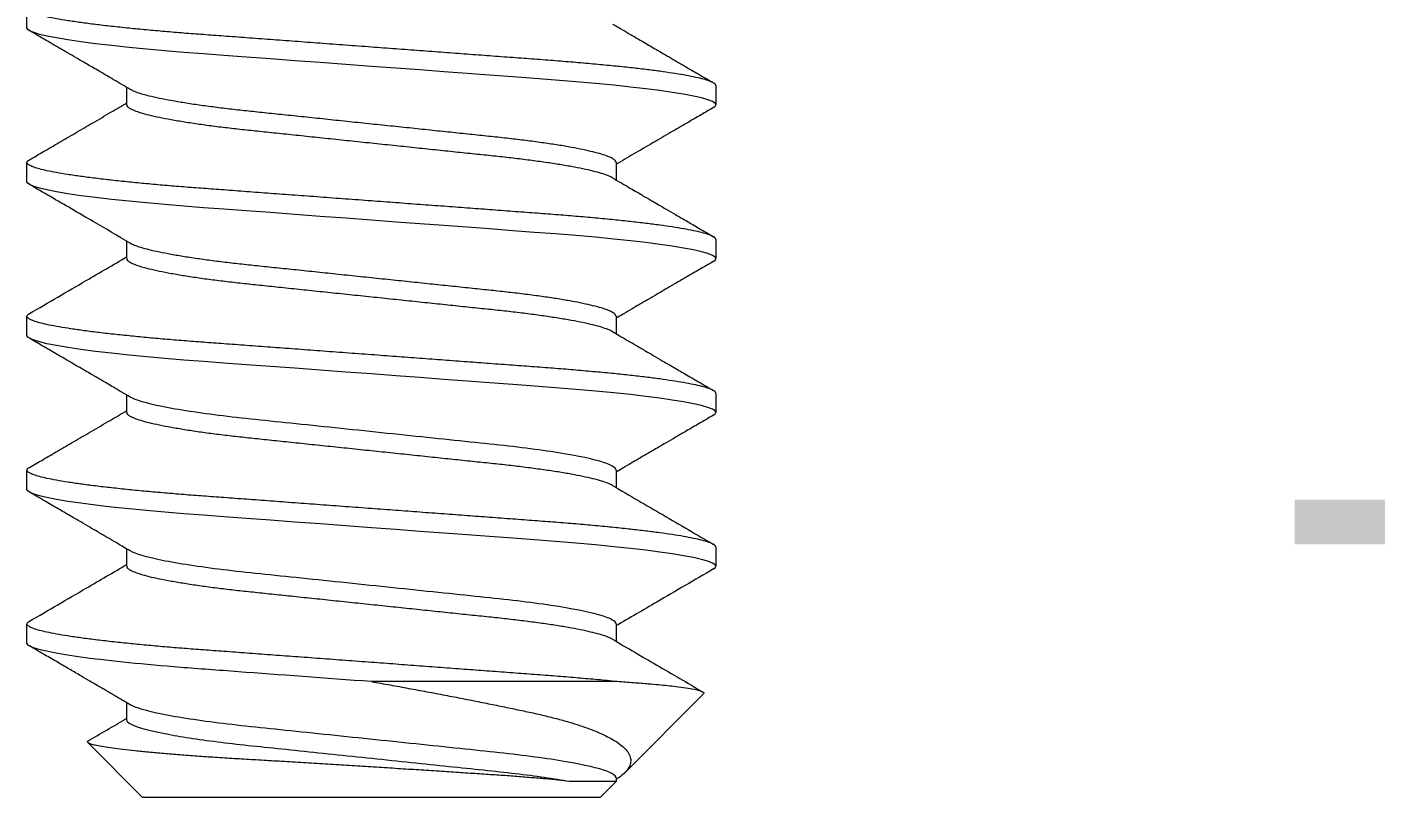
# Model space of a CAD drawing. Header units: inches. Extents: x -1 to 66.5, y -11.9 to 25.2.
# Drawn here: x 36.8584 to 37.0775, y -6.518 to -6.3928 of the extents above; entities that cross this region are included whole.
import ezdxf

# ---------------------------------------------------------------- set-up
doc = ezdxf.new("R2010")
doc.units = ezdxf.units.IN
doc.header["$MEASUREMENT"] = 0
doc.linetypes.add('SLD-Solid', pattern=[0])
doc.layers.add('Fastener', color=134, linetype='Continuous')
doc.layers.add('Text', color=50, linetype='Continuous')
doc.styles.get("Standard").update_dxf_attribs({"font": 'arial.ttf'})

msp = doc.modelspace()

# ---------------------------------------------------------------- linework, layer by layer
at = {"layer": 'Fastener', "linetype": 'SLD-Solid', "lineweight": 15}
for p, q in [((36.85839, -6.39297), (36.85839, -6.38985)), ((36.87463, -6.40547), (36.87463, -6.40266)), ((36.97039, -6.40235), (36.97039, -6.40547)), ((36.85839, -6.41797), (36.85839, -6.41485)), ((36.95415, -6.41485), (36.95415, -6.41767)), ((36.87463, -6.43047), (36.87463, -6.42766)), ((36.97039, -6.42735), (36.97039, -6.43047)), ((36.85839, -6.44297), (36.85839, -6.43985)), ((36.95415, -6.43985), (36.95415, -6.44267)), ((36.87463, -6.45547), (36.87463, -6.45265)), ((36.97039, -6.45235), (36.97039, -6.45547)), ((36.85839, -6.46797), (36.85839, -6.46485)), ((36.95415, -6.46485), (36.95415, -6.46767)), ((36.87463, -6.48047), (36.87463, -6.47765)), ((36.97039, -6.47735), (36.97039, -6.48047)), ((36.85839, -6.49297), (36.85839, -6.48985)), ((36.95415, -6.48985), (36.95415, -6.49267)), ((36.95435, -6.49922), (36.91439, -6.49922)), ((36.96839, -6.50123), (36.9556, -6.51402)), ((36.87463, -6.50547), (36.87463, -6.50265)), ((36.87714, -6.51797), (36.86832, -6.50915)), ((36.95415, -6.51485), (36.95415, -6.51546)), ((36.95415, -6.51546), (36.9466, -6.51546)), ((36.95415, -6.51546), (36.95164, -6.51797)), ((36.87714, -6.51797), (36.95164, -6.51797))]:
    msp.add_line(p, q, dxfattribs=at)
at = {"layer": 'Fastener', "linetype": 'SLD-Solid', "lineweight": 15, "flags": 128}
for points in [[(36.96998, -6.40592), (36.97027, -6.40572), (36.97039, -6.40547), (36.97025, -6.40522), (36.96983, -6.40494), (36.9691, -6.40466), (36.96807, -6.40436), (36.96674, -6.40406), (36.96511, -6.40375), (36.9633, -6.40345), (36.96126, -6.40316), (36.95898, -6.40287), (36.95649, -6.40258), (36.95381, -6.40229), (36.95079, -6.402), (36.94762, -6.40172), (36.94432, -6.40145), (36.94092, -6.4012), (36.93735, -6.40093), (36.9336, -6.40065), (36.92993, -6.40038), (36.92614, -6.4001), (36.92228, -6.39981), (36.91835, -6.39952), (36.91439, -6.39922), (36.9102, -6.39891), (36.90604, -6.3986), (36.90195, -6.3983), (36.89796, -6.398), (36.8941, -6.39771), (36.8904, -6.39744), (36.88708, -6.39719), (36.88389, -6.39695), (36.8808, -6.3967), (36.87782, -6.39643), (36.87498, -6.39616), (36.87214, -6.39585), (36.86952, -6.39555), (36.86714, -6.39524), (36.86502, -6.39492), (36.86318, -6.39461), (36.86163, -6.39431), (36.86045, -6.39402), (36.85954, -6.39374), (36.8589, -6.39348), (36.85852, -6.39322), (36.85839, -6.39297), (36.85839, -6.39297)], [(36.96998, -6.43092), (36.97027, -6.43072), (36.97039, -6.43047), (36.97025, -6.43022), (36.96983, -6.42994), (36.9691, -6.42966), (36.96807, -6.42936), (36.96674, -6.42906), (36.96511, -6.42875), (36.9633, -6.42845), (36.96126, -6.42816), (36.95898, -6.42787), (36.95649, -6.42758), (36.95381, -6.42729), (36.95079, -6.427), (36.94762, -6.42672), (36.94432, -6.42645), (36.94092, -6.4262), (36.93735, -6.42593), (36.9336, -6.42565), (36.92993, -6.42538), (36.92614, -6.4251), (36.92228, -6.42481), (36.91835, -6.42452), (36.91439, -6.42422), (36.9102, -6.42391), (36.90604, -6.4236), (36.90195, -6.4233), (36.89796, -6.423), (36.8941, -6.42271), (36.8904, -6.42244), (36.88708, -6.42219), (36.88389, -6.42195), (36.8808, -6.4217), (36.87782, -6.42143), (36.87498, -6.42116), (36.87214, -6.42085), (36.86952, -6.42055), (36.86714, -6.42024), (36.86502, -6.41992), (36.86318, -6.41961), (36.86163, -6.41931), (36.86045, -6.41902), (36.85954, -6.41874), (36.8589, -6.41848), (36.85852, -6.41822), (36.85839, -6.41797), (36.85839, -6.41797)], [(36.96998, -6.45592), (36.97027, -6.45572), (36.97039, -6.45547), (36.97025, -6.45522), (36.96983, -6.45494), (36.9691, -6.45466), (36.96807, -6.45436), (36.96674, -6.45406), (36.96511, -6.45375), (36.9633, -6.45345), (36.96126, -6.45316), (36.95898, -6.45287), (36.95649, -6.45258), (36.95381, -6.45229), (36.95079, -6.452), (36.94762, -6.45172), (36.94432, -6.45145), (36.94092, -6.4512), (36.93735, -6.45093), (36.9336, -6.45065), (36.92993, -6.45038), (36.92614, -6.4501), (36.92228, -6.44981), (36.91835, -6.44952), (36.91439, -6.44922), (36.9102, -6.44891), (36.90604, -6.4486), (36.90195, -6.4483), (36.89796, -6.448), (36.8941, -6.44771), (36.8904, -6.44744), (36.88708, -6.44719), (36.88389, -6.44695), (36.8808, -6.4467), (36.87782, -6.44643), (36.87498, -6.44616), (36.87214, -6.44585), (36.86952, -6.44555), (36.86714, -6.44524), (36.86502, -6.44492), (36.86318, -6.44461), (36.86163, -6.44431), (36.86045, -6.44402), (36.85954, -6.44374), (36.8589, -6.44348), (36.85852, -6.44322), (36.85839, -6.44297), (36.85839, -6.44297)], [(36.96998, -6.48091), (36.97027, -6.48072), (36.97039, -6.48047), (36.97025, -6.48022), (36.96983, -6.47994), (36.9691, -6.47966), (36.96807, -6.47936), (36.96674, -6.47906), (36.96511, -6.47875), (36.9633, -6.47845), (36.96126, -6.47816), (36.95898, -6.47787), (36.95649, -6.47758), (36.95381, -6.47729), (36.95079, -6.477), (36.94762, -6.47672), (36.94432, -6.47645), (36.94092, -6.4762), (36.93735, -6.47593), (36.9336, -6.47565), (36.92993, -6.47538), (36.92614, -6.4751), (36.92228, -6.47481), (36.91835, -6.47452), (36.91439, -6.47422), (36.9102, -6.47391), (36.90604, -6.4736), (36.90195, -6.4733), (36.89796, -6.473), (36.8941, -6.47271), (36.8904, -6.47244), (36.88708, -6.47219), (36.88389, -6.47195), (36.8808, -6.4717), (36.87782, -6.47143), (36.87498, -6.47116), (36.87214, -6.47085), (36.86952, -6.47055), (36.86714, -6.47024), (36.86502, -6.46992), (36.86318, -6.46961), (36.86163, -6.46931), (36.86045, -6.46902), (36.85954, -6.46874), (36.8589, -6.46848), (36.85852, -6.46822), (36.85839, -6.46797), (36.85839, -6.46797)]]:
    msp.add_lwpolyline(points, dxfattribs=at)
at = {"layer": 'Fastener', "linetype": 'SLD-Solid', "lineweight": 15}
for points, knots in [([(36.97039, -6.40235), (36.97037, -6.40226), (36.97031, -6.40209), (36.96987, -6.40182), (36.96915, -6.40153), (36.96812, -6.40124), (36.96679, -6.40093), (36.96518, -6.40063), (36.96334, -6.40033), (36.9613, -6.40003), (36.95902, -6.39974), (36.95653, -6.39945), (36.9538, -6.39916), (36.95084, -6.39888), (36.94766, -6.3986), (36.94436, -6.39833), (36.94093, -6.39807), (36.93735, -6.39781), (36.93367, -6.39753), (36.92993, -6.39726), (36.92614, -6.39697), (36.92228, -6.39669), (36.91835, -6.39639), (36.91431, -6.39609), (36.9102, -6.39579), (36.90604, -6.39548), (36.90195, -6.39517), (36.89796, -6.39488), (36.8941, -6.39459), (36.89047, -6.39432), (36.88706, -6.39407), (36.88385, -6.39383), (36.88076, -6.39357), (36.87778, -6.39331), (36.87488, -6.39302), (36.8721, -6.39273), (36.86947, -6.39242), (36.86709, -6.39211), (36.86497, -6.3918), (36.86313, -6.39149), (36.86162, -6.39119), (36.86041, -6.3909), (36.8595, -6.39062), (36.85886, -6.39035), (36.85847, -6.39009), (36.85835, -6.38984), (36.85845, -6.38962), (36.85871, -6.38947), (36.85881, -6.38941)], [0, 0, 0, 0, 0.0216622, 0.0436858, 0.0660217, 0.0886155, 0.1114092, 0.1343411, 0.1560326, 0.1777356, 0.1993956, 0.2209583, 0.2423712, 0.2648613, 0.2870698, 0.3089442, 0.3305122, 0.3523351, 0.3744988, 0.3956628, 0.4170373, 0.4385726, 0.4602164, 0.4819148, 0.5049266, 0.5278731, 0.5506904, 0.5733164, 0.5956925, 0.6177639, 0.6382504, 0.6586077, 0.6792808, 0.7002456, 0.7214582, 0.7441736, 0.767054, 0.7900364, 0.8130562, 0.8360479, 0.8589468, 0.8803957, 0.9016549, 0.9226761, 0.9434146, 0.9638292, 0.9854913, 1, 1, 1, 1]), ([(36.95359, -6.39234), (36.9545, -6.39287), (36.95619, -6.39386), (36.95857, -6.39525), (36.96061, -6.39644), (36.96231, -6.39743), (36.96359, -6.39818), (36.9645, -6.39871), (36.96515, -6.39909), (36.96582, -6.39948), (36.96661, -6.39993), (36.96758, -6.4005), (36.96873, -6.40117), (36.96956, -6.40165), (36.97, -6.40191)], [0, 0, 0, 0, 0.165311, 0.310153, 0.434475, 0.53823, 0.621376, 0.66813, 0.704352, 0.741372, 0.789441, 0.848564, 0.918748, 1, 1, 1, 1]), ([(36.87519, -6.40298), (36.87429, -6.40245), (36.87259, -6.40146), (36.87022, -6.40007), (36.86818, -6.39888), (36.86648, -6.39789), (36.8652, -6.39715), (36.86429, -6.39662), (36.86363, -6.39624), (36.86297, -6.39585), (36.86218, -6.39539), (36.86121, -6.39483), (36.86006, -6.39415), (36.85923, -6.39367), (36.85878, -6.39341)], [0, 0, 0, 0, 0.16532, 0.310169, 0.434496, 0.538252, 0.621396, 0.668147, 0.704366, 0.741381, 0.789447, 0.848567, 0.918749, 1, 1, 1, 1]), ([(36.95415, -6.41485), (36.95413, -6.41475), (36.95407, -6.41454), (36.95361, -6.4142), (36.95287, -6.41385), (36.95181, -6.41349), (36.95046, -6.41313), (36.94882, -6.41276), (36.94692, -6.41239), (36.94478, -6.41202), (36.94241, -6.41167), (36.93984, -6.41132), (36.9371, -6.41099), (36.93423, -6.41068), (36.93121, -6.41036), (36.92805, -6.41003), (36.92476, -6.40969), (36.92137, -6.40933), (36.9179, -6.40897), (36.91437, -6.4086), (36.91082, -6.40823), (36.90729, -6.40786), (36.90385, -6.40749), (36.90052, -6.40715), (36.89737, -6.40682), (36.8944, -6.40651), (36.89158, -6.4062), (36.8889, -6.40587), (36.88634, -6.40553), (36.88396, -6.40517), (36.88179, -6.4048), (36.87987, -6.40442), (36.87823, -6.40405), (36.87689, -6.40368), (36.87589, -6.40333), (36.87534, -6.40309), (36.87519, -6.40298), (36.87519, -6.40298)], [0, 0, 0, 0, 0.028534, 0.057627, 0.087185, 0.117098, 0.147252, 0.176984, 0.206712, 0.236319, 0.265689, 0.295236, 0.324318, 0.352837, 0.381385, 0.410491, 0.439527, 0.468906, 0.498518, 0.528248, 0.558518, 0.588663, 0.618562, 0.6481, 0.677169, 0.705171, 0.733208, 0.761784, 0.790808, 0.820714, 0.850864, 0.881135, 0.911403, 0.941543, 0.970905, 0.999916, 1, 1, 1, 1]), ([(36.85878, -6.41441), (36.85955, -6.41396), (36.86114, -6.41304), (36.86362, -6.41159), (36.86627, -6.41005), (36.8691, -6.4084), (36.8719, -6.40677), (36.87376, -6.40568), (36.87463, -6.40517)], [0, 0, 0, 0, 0.145435, 0.301784, 0.469011, 0.647072, 0.835922, 1, 1, 1, 1]), ([(36.95359, -6.41734), (36.95358, -6.41734), (36.95343, -6.41722), (36.95285, -6.41698), (36.95182, -6.41662), (36.95046, -6.41625), (36.94882, -6.41588), (36.94692, -6.41551), (36.94478, -6.41515), (36.94241, -6.41479), (36.93984, -6.41445), (36.9371, -6.41411), (36.93423, -6.4138), (36.93121, -6.41349), (36.92805, -6.41316), (36.92476, -6.41281), (36.92137, -6.41246), (36.9179, -6.41209), (36.91437, -6.41172), (36.91082, -6.41135), (36.90729, -6.41098), (36.90385, -6.41062), (36.90052, -6.41027), (36.89737, -6.40994), (36.8944, -6.40963), (36.89158, -6.40932), (36.8889, -6.409), (36.88634, -6.40865), (36.88396, -6.40829), (36.88179, -6.40792), (36.87987, -6.40755), (36.87823, -6.40718), (36.87689, -6.40681), (36.87587, -6.40645), (36.87515, -6.40611), (36.87471, -6.40578), (36.87466, -6.40558), (36.87463, -6.40547)], [0, 0, 0, 0, 0.0010764, 0.0306353, 0.0605503, 0.0907057, 0.1204392, 0.1501691, 0.1797775, 0.2091491, 0.2386982, 0.2677813, 0.2963024, 0.3248519, 0.3539596, 0.3829971, 0.4123776, 0.4419913, 0.471723, 0.5019943, 0.532141, 0.5620416, 0.5915808, 0.6206516, 0.6486552, 0.6766935, 0.7052713, 0.7342969, 0.7642047, 0.7943558, 0.8246285, 0.8548982, 0.8850404, 0.9144031, 0.9434165, 0.9719793, 1, 1, 1, 1]), ([(36.97, -6.40591), (36.96933, -6.40631), (36.96789, -6.40715), (36.96558, -6.40849), (36.96298, -6.41), (36.9601, -6.41168), (36.95713, -6.41341), (36.95512, -6.41459), (36.95415, -6.41516)], [0, 0, 0, 0, 0.127438, 0.273001, 0.436645, 0.618309, 0.817931, 1, 1, 1, 1]), ([(36.97039, -6.42735), (36.97037, -6.42726), (36.97031, -6.42709), (36.96987, -6.42682), (36.96915, -6.42653), (36.96812, -6.42624), (36.96679, -6.42593), (36.96518, -6.42563), (36.96334, -6.42533), (36.9613, -6.42503), (36.95902, -6.42474), (36.95653, -6.42445), (36.9538, -6.42416), (36.95084, -6.42388), (36.94766, -6.4236), (36.94436, -6.42333), (36.94093, -6.42307), (36.93735, -6.42281), (36.93367, -6.42253), (36.92993, -6.42226), (36.92614, -6.42197), (36.92228, -6.42169), (36.91835, -6.42139), (36.91431, -6.42109), (36.9102, -6.42079), (36.90604, -6.42048), (36.90195, -6.42017), (36.89796, -6.41988), (36.8941, -6.41959), (36.89047, -6.41932), (36.88706, -6.41907), (36.88385, -6.41883), (36.88076, -6.41857), (36.87778, -6.41831), (36.87488, -6.41802), (36.8721, -6.41773), (36.86947, -6.41742), (36.86709, -6.41711), (36.86497, -6.4168), (36.86313, -6.41649), (36.86162, -6.41619), (36.86041, -6.4159), (36.8595, -6.41562), (36.85886, -6.41535), (36.85847, -6.41509), (36.85835, -6.41484), (36.85845, -6.41462), (36.85871, -6.41447), (36.85881, -6.41441)], [0, 0, 0, 0, 0.021663, 0.043687, 0.066023, 0.088618, 0.111412, 0.134344, 0.156036, 0.17774, 0.1994, 0.220963, 0.242377, 0.264867, 0.287076, 0.308951, 0.33052, 0.352343, 0.374507, 0.395672, 0.417047, 0.438583, 0.460227, 0.481926, 0.504938, 0.527885, 0.550703, 0.57333, 0.595706, 0.617778, 0.638265, 0.658623, 0.679296, 0.700262, 0.721475, 0.744191, 0.767072, 0.790055, 0.813075, 0.836067, 0.858967, 0.880416, 0.901676, 0.922697, 0.943436, 0.963851, 0.985514, 1, 1, 1, 1]), ([(36.87519, -6.42798), (36.87317, -6.4268), (36.86998, -6.42493), (36.86451, -6.42174), (36.86106, -6.41974), (36.85878, -6.41841)], [0, 0, 0, 0, 0.3697537, 0.5844772, 1, 1, 1, 1]), ([(36.95359, -6.41734), (36.95407, -6.41762), (36.95495, -6.41814), (36.95618, -6.41886), (36.95721, -6.41946), (36.95804, -6.41994), (36.95868, -6.42031), (36.95916, -6.4206), (36.95961, -6.42086), (36.96025, -6.42123), (36.96116, -6.42176), (36.9624, -6.42248), (36.96391, -6.42337), (36.9657, -6.42441), (36.96776, -6.4256), (36.96922, -6.42646), (36.97, -6.42691)], [0, 0, 0, 0, 0.0870931, 0.1620602, 0.2248811, 0.2755402, 0.314024, 0.3403221, 0.3640765, 0.3971712, 0.4558833, 0.5312761, 0.6233642, 0.7321653, 0.8577018, 1, 1, 1, 1]), ([(36.95415, -6.43985), (36.95413, -6.43975), (36.95407, -6.43954), (36.95361, -6.4392), (36.95287, -6.43885), (36.95181, -6.43849), (36.95046, -6.43813), (36.94882, -6.43776), (36.94692, -6.43739), (36.94478, -6.43702), (36.94241, -6.43667), (36.93984, -6.43632), (36.9371, -6.43599), (36.93423, -6.43568), (36.93121, -6.43536), (36.92805, -6.43503), (36.92476, -6.43469), (36.92137, -6.43433), (36.9179, -6.43397), (36.91437, -6.4336), (36.91082, -6.43323), (36.90729, -6.43286), (36.90385, -6.43249), (36.90052, -6.43215), (36.89737, -6.43182), (36.8944, -6.43151), (36.89158, -6.4312), (36.8889, -6.43087), (36.88634, -6.43053), (36.88396, -6.43017), (36.88179, -6.4298), (36.87987, -6.42942), (36.87823, -6.42905), (36.87689, -6.42868), (36.87589, -6.42833), (36.87534, -6.42809), (36.87519, -6.42798), (36.87519, -6.42798)], [0, 0, 0, 0, 0.028533, 0.057627, 0.087184, 0.117097, 0.14725, 0.176982, 0.20671, 0.236316, 0.265686, 0.295233, 0.324315, 0.352834, 0.381381, 0.410487, 0.439523, 0.468901, 0.498513, 0.528243, 0.558512, 0.588657, 0.618556, 0.648093, 0.677162, 0.705164, 0.7332, 0.761776, 0.7908, 0.820706, 0.850855, 0.881126, 0.911394, 0.941534, 0.970895, 0.999906, 1, 1, 1, 1]), ([(36.85878, -6.43941), (36.86186, -6.43762), (36.86714, -6.43455), (36.87242, -6.43146), (36.87463, -6.43017)], [0, 0, 0, 0, 0.582332, 1, 1, 1, 1]), ([(36.95359, -6.44234), (36.95358, -6.44234), (36.95343, -6.44222), (36.95285, -6.44198), (36.95182, -6.44162), (36.95046, -6.44125), (36.94882, -6.44088), (36.94692, -6.44051), (36.94478, -6.44015), (36.94241, -6.43979), (36.93984, -6.43945), (36.9371, -6.43911), (36.93423, -6.4388), (36.93121, -6.43849), (36.92805, -6.43816), (36.92476, -6.43781), (36.92137, -6.43746), (36.9179, -6.43709), (36.91437, -6.43672), (36.91082, -6.43635), (36.90729, -6.43598), (36.90385, -6.43562), (36.90052, -6.43527), (36.89737, -6.43494), (36.8944, -6.43463), (36.89158, -6.43432), (36.8889, -6.434), (36.88634, -6.43365), (36.88396, -6.43329), (36.88179, -6.43292), (36.87987, -6.43255), (36.87823, -6.43217), (36.87689, -6.43181), (36.87587, -6.43145), (36.87515, -6.43111), (36.87471, -6.43078), (36.87466, -6.43058), (36.87463, -6.43047)], [0, 0, 0, 0, 0.0010345, 0.0305946, 0.0605109, 0.0906676, 0.1204024, 0.1501335, 0.1797431, 0.2091159, 0.2386663, 0.2677506, 0.2962729, 0.3248236, 0.3539325, 0.3829712, 0.4123529, 0.4419679, 0.4717009, 0.5019734, 0.5321213, 0.5620232, 0.5915637, 0.6206357, 0.6486404, 0.67668, 0.705259, 0.7342857, 0.7641948, 0.7943472, 0.8246211, 0.8548921, 0.8850356, 0.9143996, 0.9434142, 0.9719781, 1, 1, 1, 1]), ([(36.97, -6.43091), (36.96924, -6.43136), (36.9678, -6.4322), (36.96578, -6.43337), (36.96404, -6.43438), (36.96259, -6.43523), (36.96142, -6.43591), (36.96059, -6.43639), (36.96004, -6.43672), (36.95965, -6.43694), (36.95921, -6.4372), (36.95864, -6.43753), (36.95781, -6.43802), (36.95668, -6.43867), (36.95541, -6.43942), (36.95454, -6.43993), (36.95415, -6.44015)], [0, 0, 0, 0, 0.1450857, 0.2723151, 0.3817143, 0.4733051, 0.547106, 0.6031313, 0.6308002, 0.6513159, 0.6774757, 0.7135303, 0.7594729, 0.8345728, 0.9265867, 1, 1, 1, 1]), ([(36.97039, -6.45235), (36.97037, -6.45226), (36.97031, -6.45209), (36.96987, -6.45182), (36.96915, -6.45153), (36.96812, -6.45124), (36.96679, -6.45093), (36.96518, -6.45063), (36.96334, -6.45033), (36.9613, -6.45003), (36.95902, -6.44974), (36.95653, -6.44945), (36.9538, -6.44916), (36.95084, -6.44888), (36.94766, -6.4486), (36.94436, -6.44833), (36.94093, -6.44807), (36.93735, -6.44781), (36.93367, -6.44753), (36.92993, -6.44726), (36.92614, -6.44697), (36.92228, -6.44669), (36.91835, -6.44639), (36.91431, -6.44609), (36.9102, -6.44579), (36.90604, -6.44548), (36.90195, -6.44517), (36.89796, -6.44488), (36.8941, -6.44459), (36.89047, -6.44432), (36.88706, -6.44407), (36.88385, -6.44383), (36.88076, -6.44357), (36.87778, -6.44331), (36.87488, -6.44302), (36.8721, -6.44273), (36.86947, -6.44242), (36.86709, -6.44211), (36.86497, -6.4418), (36.86313, -6.44149), (36.86162, -6.44119), (36.86041, -6.4409), (36.8595, -6.44062), (36.85886, -6.44035), (36.85847, -6.44009), (36.85835, -6.43984), (36.85845, -6.43962), (36.85871, -6.43947), (36.85881, -6.43941)], [0, 0, 0, 0, 0.021664, 0.04369, 0.066027, 0.088623, 0.111419, 0.134353, 0.156046, 0.177751, 0.199413, 0.220977, 0.242392, 0.264884, 0.287094, 0.308971, 0.330541, 0.352365, 0.374531, 0.395697, 0.417073, 0.43861, 0.460256, 0.481956, 0.50497, 0.527919, 0.550738, 0.573366, 0.595744, 0.617817, 0.638305, 0.658664, 0.679339, 0.700306, 0.72152, 0.744238, 0.76712, 0.790104, 0.813126, 0.83612, 0.859021, 0.880472, 0.901733, 0.922756, 0.943496, 0.963912, 0.985576, 1, 1, 1, 1]), ([(36.95359, -6.44234), (36.95395, -6.44255), (36.95461, -6.44294), (36.9555, -6.44346), (36.95619, -6.44386), (36.95671, -6.44416), (36.95715, -6.44442), (36.95764, -6.44471), (36.95826, -6.44507), (36.95913, -6.44558), (36.96028, -6.44625), (36.96175, -6.44711), (36.96347, -6.44811), (36.96543, -6.44925), (36.96764, -6.45053), (36.96919, -6.45144), (36.97001, -6.45191)], [0, 0, 0, 0, 0.066504, 0.120758, 0.162745, 0.192451, 0.214586, 0.244006, 0.281806, 0.327987, 0.402611, 0.492161, 0.596653, 0.716107, 0.850547, 1, 1, 1, 1]), ([(36.87519, -6.45298), (36.8747, -6.45269), (36.87379, -6.45216), (36.87253, -6.45143), (36.87151, -6.45083), (36.87073, -6.45037), (36.87017, -6.45005), (36.86975, -6.4498), (36.86934, -6.44956), (36.86871, -6.4492), (36.8678, -6.44866), (36.86655, -6.44794), (36.86501, -6.44704), (36.86319, -6.44598), (36.86108, -6.44475), (36.85958, -6.44388), (36.85878, -6.44341)], [0, 0, 0, 0, 0.090507, 0.166868, 0.229061, 0.277066, 0.31087, 0.331055, 0.353774, 0.386293, 0.444906, 0.520961, 0.614476, 0.72547, 0.853968, 1, 1, 1, 1]), ([(36.95415, -6.46485), (36.95415, -6.46442), (36.95329, -6.46393), (36.9497, -6.46289), (36.94696, -6.46235), (36.94189, -6.46159), (36.94005, -6.46135), (36.93618, -6.46088), (36.93418, -6.46067), (36.92777, -6.46), (36.92291, -6.45949), (36.9129, -6.45844), (36.90777, -6.45791), (36.89832, -6.45692), (36.89412, -6.45651), (36.88642, -6.45557), (36.88298, -6.45505), (36.87777, -6.45399), (36.87601, -6.45346), (36.87519, -6.45298)], [0, 0, 0, 0, 0.125, 0.125, 0.25, 0.25, 0.3125, 0.3125, 0.375, 0.375, 0.5, 0.5, 0.625, 0.625, 0.75, 0.75, 0.875, 0.875, 1, 1, 1, 1]), ([(36.85878, -6.46441), (36.8595, -6.46399), (36.86102, -6.46311), (36.86341, -6.46172), (36.86604, -6.46019), (36.86889, -6.45853), (36.87178, -6.45684), (36.87372, -6.4557), (36.87463, -6.45517)], [0, 0, 0, 0, 0.1364762, 0.287464, 0.4529202, 0.6327932, 0.8270283, 1, 1, 1, 1]), ([(36.95359, -6.46734), (36.95358, -6.46734), (36.95343, -6.46722), (36.95285, -6.46698), (36.95182, -6.46662), (36.95046, -6.46625), (36.94882, -6.46588), (36.94692, -6.46551), (36.94478, -6.46515), (36.94241, -6.46479), (36.93984, -6.46445), (36.9371, -6.46411), (36.93423, -6.4638), (36.93121, -6.46349), (36.92805, -6.46316), (36.92476, -6.46281), (36.92137, -6.46246), (36.9179, -6.46209), (36.91437, -6.46172), (36.91082, -6.46135), (36.90729, -6.46098), (36.90385, -6.46062), (36.90052, -6.46027), (36.89737, -6.45994), (36.8944, -6.45963), (36.89158, -6.45932), (36.8889, -6.459), (36.88634, -6.45865), (36.88396, -6.45829), (36.88179, -6.45792), (36.87987, -6.45755), (36.87823, -6.45717), (36.87689, -6.45681), (36.87587, -6.45645), (36.87515, -6.45611), (36.87471, -6.45578), (36.87466, -6.45558), (36.87463, -6.45547)], [0, 0, 0, 0, 0.0010932, 0.0306516, 0.0605661, 0.090721, 0.120454, 0.1501834, 0.1797912, 0.2091624, 0.238711, 0.2677936, 0.2963142, 0.3248633, 0.3539704, 0.3830075, 0.4123874, 0.4420007, 0.4717319, 0.5020026, 0.5321488, 0.562049, 0.5915876, 0.620658, 0.6486611, 0.676699, 0.7052763, 0.7343013, 0.7642087, 0.7943593, 0.8246314, 0.8549006, 0.8850423, 0.9144046, 0.9434175, 0.9719798, 1, 1, 1, 1]), ([(36.97, -6.45591), (36.96922, -6.45637), (36.96776, -6.45722), (36.9657, -6.45842), (36.96391, -6.45946), (36.9624, -6.46034), (36.96116, -6.46106), (36.96023, -6.46161), (36.95957, -6.46199), (36.95904, -6.4623), (36.95845, -6.46264), (36.95763, -6.46312), (36.95654, -6.46376), (36.95534, -6.46446), (36.95452, -6.46494), (36.95415, -6.46515)], [0, 0, 0, 0, 0.147357, 0.277355, 0.390024, 0.485384, 0.563456, 0.624255, 0.661985, 0.688508, 0.723249, 0.773814, 0.843741, 0.930991, 1, 1, 1, 1]), ([(36.97039, -6.47735), (36.97037, -6.47726), (36.97031, -6.47709), (36.96987, -6.47682), (36.96915, -6.47653), (36.96812, -6.47624), (36.96679, -6.47593), (36.96518, -6.47563), (36.96334, -6.47533), (36.9613, -6.47503), (36.95902, -6.47474), (36.95653, -6.47445), (36.9538, -6.47416), (36.95084, -6.47388), (36.94766, -6.4736), (36.94436, -6.47333), (36.94093, -6.47307), (36.93735, -6.47281), (36.93367, -6.47253), (36.92993, -6.47226), (36.92614, -6.47197), (36.92228, -6.47169), (36.91835, -6.47139), (36.91431, -6.47109), (36.9102, -6.47079), (36.90604, -6.47048), (36.90195, -6.47017), (36.89796, -6.46988), (36.8941, -6.46959), (36.89047, -6.46932), (36.88706, -6.46907), (36.88385, -6.46883), (36.88076, -6.46857), (36.87778, -6.46831), (36.87488, -6.46802), (36.8721, -6.46773), (36.86947, -6.46742), (36.86709, -6.46711), (36.86497, -6.4668), (36.86313, -6.46649), (36.86162, -6.46619), (36.86041, -6.4659), (36.8595, -6.46562), (36.85886, -6.46535), (36.85847, -6.46509), (36.85835, -6.46484), (36.85845, -6.46462), (36.85871, -6.46447), (36.85881, -6.46441)], [0, 0, 0, 0, 0.021665, 0.043691, 0.06603, 0.088627, 0.111423, 0.134358, 0.156052, 0.177758, 0.199421, 0.220986, 0.242402, 0.264895, 0.287106, 0.308983, 0.330554, 0.352379, 0.374546, 0.395712, 0.41709, 0.438628, 0.460274, 0.481975, 0.50499, 0.527939, 0.550759, 0.573388, 0.595767, 0.617841, 0.63833, 0.65869, 0.679366, 0.700333, 0.721549, 0.744267, 0.76715, 0.790135, 0.813158, 0.836153, 0.859054, 0.880506, 0.901768, 0.922792, 0.943533, 0.96395, 0.985615, 1, 1, 1, 1]), ([(36.87519, -6.47798), (36.87483, -6.47777), (36.87417, -6.47739), (36.87328, -6.47687), (36.87259, -6.47646), (36.87208, -6.47616), (36.87164, -6.4759), (36.87115, -6.47562), (36.87053, -6.47526), (36.86966, -6.47475), (36.86851, -6.47408), (36.86704, -6.47322), (36.86532, -6.47222), (36.86336, -6.47108), (36.86115, -6.46979), (36.8596, -6.46889), (36.85878, -6.46841)], [0, 0, 0, 0, 0.066419, 0.120613, 0.162564, 0.192262, 0.214408, 0.243843, 0.281656, 0.327852, 0.402497, 0.492069, 0.596584, 0.716061, 0.850524, 1, 1, 1, 1]), ([(36.95359, -6.46734), (36.95496, -6.46814), (36.95769, -6.46974), (36.96179, -6.47213), (36.9659, -6.47452), (36.96864, -6.47612), (36.97001, -6.47692)], [0, 0, 0, 0, 0.2495078, 0.4993264, 0.7494819, 1, 1, 1, 1]), ([(36.95415, -6.48985), (36.95415, -6.48942), (36.95329, -6.48893), (36.9497, -6.4879), (36.94696, -6.48735), (36.9419, -6.48659), (36.94005, -6.48635), (36.93618, -6.48588), (36.93418, -6.48567), (36.92777, -6.485), (36.92291, -6.48449), (36.9129, -6.48344), (36.90777, -6.48291), (36.89832, -6.48192), (36.89412, -6.48151), (36.88642, -6.48057), (36.88299, -6.48005), (36.87777, -6.47899), (36.87601, -6.47846), (36.87519, -6.47798)], [0, 0, 0, 0, 0.125, 0.125, 0.25, 0.25, 0.3125, 0.3125, 0.375, 0.375, 0.5, 0.5, 0.625, 0.625, 0.75, 0.75, 0.875, 0.875, 1, 1, 1, 1]), ([(36.85878, -6.48941), (36.86186, -6.48762), (36.86714, -6.48455), (36.87242, -6.48146), (36.87463, -6.48017)], [0, 0, 0, 0, 0.582178, 1, 1, 1, 1]), ([(36.95359, -6.49234), (36.95358, -6.49234), (36.95343, -6.49222), (36.95285, -6.49198), (36.95182, -6.49162), (36.95046, -6.49125), (36.94882, -6.49088), (36.94692, -6.49051), (36.94478, -6.49015), (36.94241, -6.48979), (36.93984, -6.48945), (36.9371, -6.48911), (36.93423, -6.4888), (36.93121, -6.48849), (36.92805, -6.48816), (36.92476, -6.48781), (36.92137, -6.48746), (36.9179, -6.48709), (36.91437, -6.48672), (36.91082, -6.48635), (36.90729, -6.48598), (36.90385, -6.48562), (36.90052, -6.48527), (36.89737, -6.48494), (36.8944, -6.48463), (36.89158, -6.48432), (36.8889, -6.484), (36.88634, -6.48365), (36.88396, -6.48329), (36.88179, -6.48292), (36.87987, -6.48255), (36.87823, -6.48218), (36.87689, -6.48181), (36.87587, -6.48145), (36.87515, -6.48111), (36.87471, -6.48078), (36.87466, -6.48058), (36.87463, -6.48047)], [0, 0, 0, 0, 0.001158, 0.030715, 0.060627, 0.09078, 0.120511, 0.150239, 0.179845, 0.209214, 0.238761, 0.267841, 0.29636, 0.324907, 0.354012, 0.383048, 0.412426, 0.442037, 0.471766, 0.502035, 0.532179, 0.562077, 0.591614, 0.620683, 0.648684, 0.67672, 0.705295, 0.734319, 0.764224, 0.794373, 0.824643, 0.85491, 0.88505, 0.91441, 0.943421, 0.971982, 1, 1, 1, 1]), ([(36.97, -6.48091), (36.96693, -6.4827), (36.96164, -6.48578), (36.95636, -6.48887), (36.95415, -6.49016)], [0, 0, 0, 0, 0.5823, 1, 1, 1, 1]), ([(36.95435, -6.49922), (36.95417, -6.49921), (36.95303, -6.49909), (36.95083, -6.49888), (36.94766, -6.4986), (36.94436, -6.49833), (36.94093, -6.49807), (36.93735, -6.49781), (36.93367, -6.49753), (36.92993, -6.49726), (36.92614, -6.49697), (36.92228, -6.49669), (36.91835, -6.49639), (36.91431, -6.49609), (36.9102, -6.49579), (36.90604, -6.49548), (36.90195, -6.49517), (36.89796, -6.49488), (36.8941, -6.49459), (36.89047, -6.49432), (36.88706, -6.49407), (36.88385, -6.49383), (36.88076, -6.49357), (36.87778, -6.49331), (36.87488, -6.49302), (36.8721, -6.49273), (36.86947, -6.49242), (36.86709, -6.49211), (36.86497, -6.4918), (36.86313, -6.49149), (36.86162, -6.49119), (36.86041, -6.4909), (36.8595, -6.49062), (36.85886, -6.49035), (36.85847, -6.49009), (36.85835, -6.48984), (36.85845, -6.48962), (36.85871, -6.48947), (36.85881, -6.48941)], [0, 0, 0, 0, 0.005512, 0.035036, 0.06419, 0.092905, 0.121218, 0.149866, 0.178961, 0.206744, 0.234803, 0.263073, 0.291486, 0.31997, 0.350178, 0.380301, 0.410254, 0.439956, 0.46933, 0.498304, 0.525197, 0.551921, 0.579059, 0.606581, 0.634427, 0.664247, 0.694283, 0.724452, 0.754671, 0.784853, 0.814914, 0.84307, 0.870978, 0.898573, 0.925798, 0.952597, 0.981033, 1, 1, 1, 1]), ([(36.91439, -6.49922), (36.90689, -6.49867), (36.89941, -6.49811), (36.88943, -6.49737), (36.88636, -6.49715), (36.88043, -6.49667), (36.87759, -6.49642), (36.86974, -6.49563), (36.86543, -6.49505), (36.85976, -6.49395), (36.85839, -6.49343), (36.85839, -6.49297)], [0, 0, 0, 0, 0.25, 0.25, 0.375, 0.375, 0.5, 0.5, 0.75, 0.75, 1, 1, 1, 1]), ([(36.87519, -6.50298), (36.87483, -6.50277), (36.87417, -6.50239), (36.87328, -6.50187), (36.87259, -6.50146), (36.87208, -6.50116), (36.87163, -6.5009), (36.87115, -6.50062), (36.87053, -6.50026), (36.86966, -6.49975), (36.86851, -6.49908), (36.86704, -6.49822), (36.86532, -6.49722), (36.86336, -6.49608), (36.86115, -6.49479), (36.85959, -6.49389), (36.85878, -6.49341)], [0, 0, 0, 0, 0.066473, 0.120704, 0.162677, 0.192378, 0.214515, 0.24394, 0.281743, 0.327929, 0.40256, 0.492117, 0.596618, 0.716083, 0.850534, 1, 1, 1, 1]), ([(36.95359, -6.49234), (36.95599, -6.49374), (36.96088, -6.49661), (36.96579, -6.49946), (36.96829, -6.50091)], [0, 0, 0, 0, 0.489333, 1, 1, 1, 1]), ([(36.91439, -6.49922), (36.91541, -6.4994), (36.91744, -6.49976), (36.92044, -6.50031), (36.92342, -6.50086), (36.92637, -6.50142), (36.92927, -6.50198), (36.93206, -6.50253), (36.93475, -6.50307), (36.93731, -6.5036), (36.9398, -6.50412), (36.94219, -6.50465), (36.94445, -6.50522), (36.94647, -6.50577), (36.94825, -6.50633), (36.94981, -6.50687), (36.95123, -6.50743), (36.95251, -6.50802), (36.95363, -6.50861), (36.95468, -6.50929), (36.95558, -6.51003), (36.95624, -6.51086), (36.95657, -6.51169), (36.95655, -6.51249), (36.95625, -6.51325), (36.95569, -6.51396), (36.95502, -6.51457), (36.95438, -6.51497), (36.95415, -6.51512)], [0, 0, 0, 0, 0.03729, 0.074609, 0.111899, 0.150273, 0.188677, 0.22705, 0.264341, 0.30166, 0.33895, 0.377504, 0.416102, 0.454655, 0.488693, 0.522762, 0.5568, 0.592048, 0.62733, 0.662578, 0.708998, 0.755419, 0.803189, 0.85096, 0.892415, 0.93387, 0.976466, 1, 1, 1, 1]), ([(36.96837, -6.50121), (36.96841, -6.50117), (36.96852, -6.50107), (36.96832, -6.50091), (36.96779, -6.5007), (36.96687, -6.50049), (36.96558, -6.50028), (36.96411, -6.50008), (36.96257, -6.49991), (36.96108, -6.49976), (36.95925, -6.49959), (36.95705, -6.49942), (36.95525, -6.49929), (36.95435, -6.49922)], [0, 0, 0, 0, 0.058346, 0.160845, 0.266057, 0.37127, 0.478347, 0.585425, 0.658853, 0.732341, 0.805769, 0.902611, 1, 1, 1, 1]), ([(36.95415, -6.51485), (36.95415, -6.51442), (36.95329, -6.51393), (36.9497, -6.5129), (36.94696, -6.51235), (36.9419, -6.51159), (36.94005, -6.51135), (36.93618, -6.51088), (36.93418, -6.51067), (36.92777, -6.51), (36.92291, -6.50949), (36.9129, -6.50844), (36.90777, -6.50791), (36.89832, -6.50692), (36.89412, -6.50651), (36.88643, -6.50557), (36.88299, -6.50505), (36.87777, -6.50399), (36.87601, -6.50346), (36.87519, -6.50298)], [0, 0, 0, 0, 0.125, 0.125, 0.25, 0.25, 0.3125, 0.3125, 0.375, 0.375, 0.5, 0.5, 0.625, 0.625, 0.75, 0.75, 0.875, 0.875, 1, 1, 1, 1]), ([(36.86847, -6.50877), (36.86851, -6.50875), (36.8696, -6.50811), (36.87165, -6.50691), (36.87367, -6.50573), (36.87463, -6.50517)], [0, 0, 0, 0, 0.019031, 0.532053, 1, 1, 1, 1]), ([(36.9466, -6.51546), (36.9441, -6.51502), (36.94107, -6.51459), (36.93446, -6.51381), (36.93091, -6.51346), (36.92302, -6.51263), (36.91876, -6.51218), (36.91022, -6.51129), (36.90596, -6.51084), (36.89805, -6.51001), (36.89449, -6.50966), (36.88787, -6.50888), (36.88482, -6.50845), (36.87979, -6.50756), (36.87782, -6.50711), (36.87524, -6.50625), (36.87463, -6.50584), (36.87463, -6.50547)], [0, 0, 0, 0, 0.125, 0.125, 0.25, 0.25, 0.375, 0.375, 0.5, 0.5, 0.625, 0.625, 0.75, 0.75, 0.875, 0.875, 1, 1, 1, 1]), ([(36.9466, -6.51546), (36.94599, -6.51539), (36.94479, -6.51525), (36.94267, -6.51503), (36.94034, -6.51483), (36.93781, -6.51462), (36.93513, -6.51443), (36.9323, -6.51425), (36.92932, -6.51405), (36.92618, -6.51385), (36.92292, -6.51363), (36.91954, -6.51342), (36.91607, -6.5132), (36.91255, -6.51298), (36.90903, -6.51276), (36.90551, -6.51254), (36.902, -6.51233), (36.89856, -6.51212), (36.89525, -6.51193), (36.89205, -6.51174), (36.88897, -6.51155), (36.886, -6.51134), (36.8832, -6.51114), (36.88057, -6.51092), (36.87814, -6.51071), (36.87592, -6.51049), (36.87396, -6.51027), (36.87225, -6.51005), (36.87081, -6.50983), (36.86969, -6.50962), (36.86888, -6.50942), (36.86837, -6.50922), (36.8682, -6.50903), (36.86824, -6.50889), (36.86843, -6.5088), (36.86847, -6.50878)], [0, 0, 0, 0, 0.028588, 0.057177, 0.086596, 0.116014, 0.144597, 0.173183, 0.202523, 0.231862, 0.261804, 0.291745, 0.322524, 0.353303, 0.383796, 0.414288, 0.445666, 0.477044, 0.507536, 0.538029, 0.569354, 0.60068, 0.632185, 0.66369, 0.696057, 0.728425, 0.760822, 0.793219, 0.826557, 0.859895, 0.892292, 0.924689, 0.957999, 0.991312, 1, 1, 1, 1])]:
    msp.add_open_spline(points, degree=3, knots=knots, dxfattribs=at)

# ---------------------------------------------------------------- texts
at = {"layer": 'Text'}
msp.add_text('+12V', height=0.07, dxfattribs=at).set_placement((37.05971, -6.50713))

doc.saveas('drawing.dxf')
